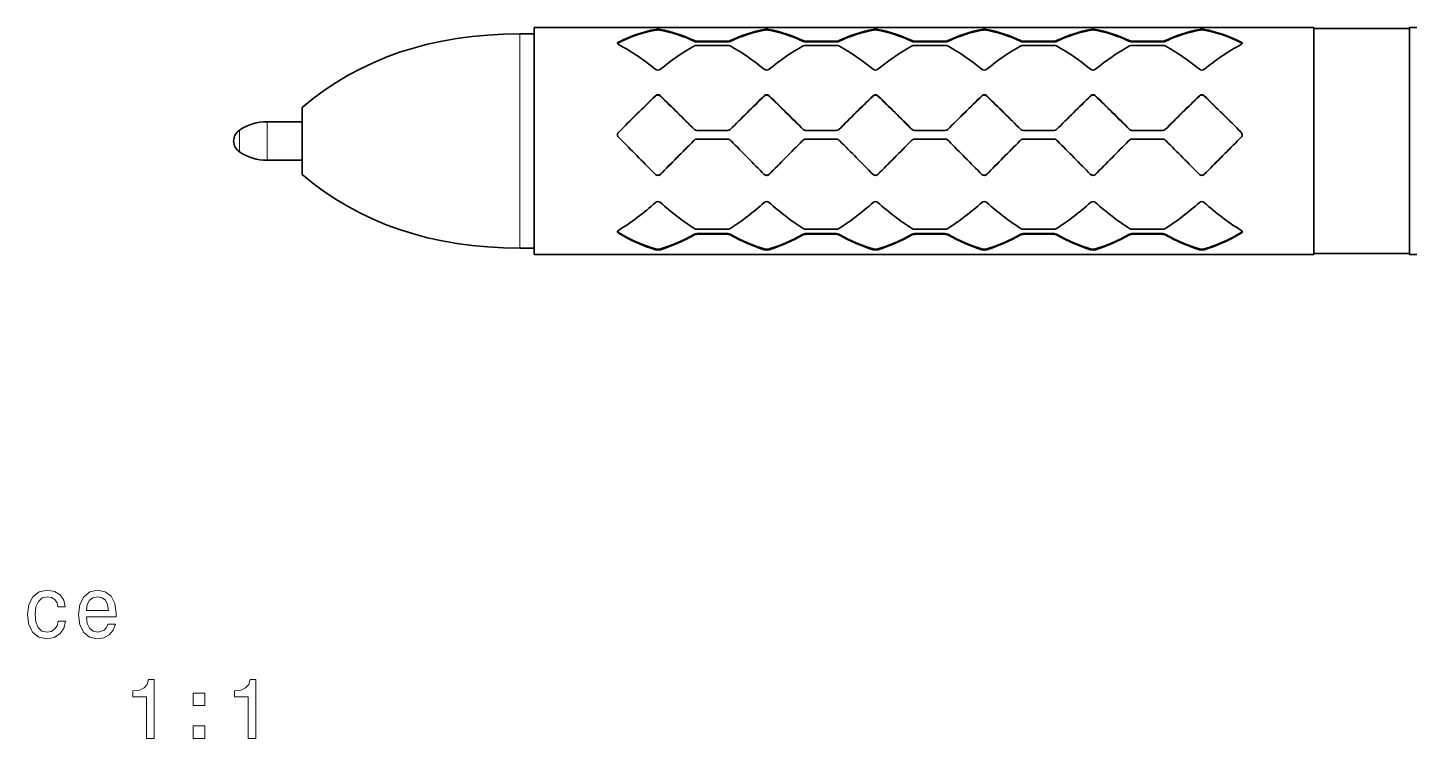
# Model space of a CAD drawing. Extents: x 370 to 946, y 143 to 764.
# Drawn here: x 622.2 to 704.8, y 384.2 to 426.7 of the extents above; entities that cross this region are included whole.
import ezdxf

# ---------------------------------------------------------------- set-up
doc = ezdxf.new("R2010")
doc.units = 0

msp = doc.modelspace()

# ---------------------------------------------------------------- linework, layer by layer
at = {"color": 7, "lineweight": 13, "ltscale": 0.160861}
msp.add_line((651.623, 419.897), (651.623, 426.332), dxfattribs=at)
at = {"color": 7, "lineweight": 35, "ltscale": 0.021251}
for p, q in [((652.473, 426.332), (651.623, 426.332)), ((652.473, 413.532), (651.623, 413.532))]:
    msp.add_line(p, q, dxfattribs=at)
at = {"color": 7, "lineweight": 35, "ltscale": 0.33875}
msp.add_line((652.473, 426.707), (652.473, 413.157), dxfattribs=at)
at = {"color": 7, "lineweight": 35}
for p, q in [((699.073, 426.707), (652.473, 426.707)), ((692.595, 413.157), (660.095, 413.157))]:
    msp.add_line(p, q, dxfattribs=at)
at = {"color": 7, "lineweight": 35, "ltscale": 0.000636292}
msp.add_line((652.473, 426.357), (652.473, 426.331), dxfattribs=at)
at = {"color": 7, "lineweight": 13, "ltscale": 0.001228}
for p, q in [((659.727, 426.554), (659.727, 426.603)), ((660.018, 426.554), (660.019, 426.603)), ((666.227, 426.554), (666.227, 426.603)), ((666.518, 426.554), (666.519, 426.603)), ((672.727, 426.554), (672.727, 426.603)), ((673.018, 426.554), (673.019, 426.603)), ((679.227, 426.554), (679.227, 426.603)), ((679.518, 426.554), (679.519, 426.603)), ((685.727, 426.554), (685.727, 426.603)), ((686.018, 426.554), (686.019, 426.603)), ((692.227, 426.554), (692.227, 426.603)), ((692.518, 426.554), (692.519, 426.603))]:
    msp.add_line(p, q, dxfattribs=at)
at = {"color": 7, "lineweight": 35, "ltscale": 0.201769}
msp.add_line((699.073, 426.707), (699.073, 418.636), dxfattribs=at)
at = {"color": 7, "lineweight": 35, "ltscale": 0.1425}
for p, q in [((699.073, 426.657), (704.773, 426.657)), ((699.073, 413.207), (704.773, 413.207))]:
    msp.add_line(p, q, dxfattribs=at)
at = {"color": 7, "lineweight": 35, "ltscale": 0.121687}
msp.add_line((704.773, 421.839), (704.773, 426.707), dxfattribs=at)
at = {"color": 7, "lineweight": 35, "ltscale": 0.0175}
for p, q in [((705.473, 426.707), (704.773, 426.707)), ((705.473, 413.157), (704.773, 413.157))]:
    msp.add_line(p, q, dxfattribs=at)
at = {"color": 7, "lineweight": 13, "ltscale": 0.001073}
for p, q in [((657.515, 425.802), (657.514, 425.845)), ((694.73, 425.802), (694.732, 425.845))]:
    msp.add_line(p, q, dxfattribs=at)
at = {"color": 7, "lineweight": 13, "ltscale": 0.001108}
for p, q in [((662.058, 425.928), (662.058, 425.884)), ((664.187, 425.928), (664.187, 425.884)), ((668.558, 425.928), (668.558, 425.884)), ((670.687, 425.928), (670.687, 425.884)), ((675.058, 425.928), (675.058, 425.884)), ((677.187, 425.928), (677.187, 425.884)), ((681.558, 425.928), (681.558, 425.884)), ((683.687, 425.928), (683.687, 425.884)), ((688.058, 425.928), (688.058, 425.884)), ((690.187, 425.928), (690.187, 425.884))]:
    msp.add_line(p, q, dxfattribs=at)
at = {"color": 7, "lineweight": 35, "ltscale": 0.046175}
for p, q in [((662.199, 425.9), (664.046, 425.9)), ((662.199, 425.856), (664.046, 425.856)), ((662.199, 425.641), (664.046, 425.641)), ((668.699, 425.9), (670.546, 425.9)), ((670.546, 425.856), (668.699, 425.856)), ((668.699, 425.641), (670.546, 425.641)), ((677.046, 425.9), (675.199, 425.9)), ((677.046, 425.856), (675.199, 425.856)), ((675.199, 425.641), (677.046, 425.641)), ((683.546, 425.9), (681.699, 425.9)), ((683.546, 425.856), (681.699, 425.856)), ((683.546, 425.641), (681.699, 425.641)), ((690.046, 425.9), (688.199, 425.9)), ((690.046, 425.856), (688.199, 425.856)), ((690.046, 425.641), (688.199, 425.641)), ((662.199, 420.562), (664.046, 420.562)), ((662.199, 420.557), (664.046, 420.557)), ((668.699, 420.562), (670.546, 420.562)), ((670.546, 420.557), (668.699, 420.557)), ((677.046, 420.562), (675.199, 420.562)), ((677.046, 420.557), (675.199, 420.557)), ((683.546, 420.562), (681.699, 420.562)), ((683.546, 420.557), (681.699, 420.557)), ((690.046, 420.562), (688.199, 420.562)), ((690.046, 420.557), (688.199, 420.557)), ((662.199, 420.049), (664.046, 420.049)), ((668.699, 420.049), (670.546, 420.049)), ((675.199, 420.049), (677.046, 420.049)), ((681.699, 420.049), (683.546, 420.049)), ((690.046, 420.049), (688.199, 420.049)), ((662.199, 414.66), (664.046, 414.66)), ((668.699, 414.66), (670.546, 414.66)), ((677.046, 414.66), (675.199, 414.66)), ((683.546, 414.66), (681.699, 414.66)), ((690.046, 414.66), (688.199, 414.66)), ((662.199, 414.394), (664.046, 414.394)), ((662.199, 414.353), (664.046, 414.353)), ((668.699, 414.394), (670.546, 414.394)), ((668.699, 414.353), (670.546, 414.353)), ((675.199, 414.394), (677.046, 414.394)), ((675.199, 414.353), (677.046, 414.353)), ((683.546, 414.394), (681.699, 414.394)), ((681.699, 414.353), (683.546, 414.353)), ((690.046, 414.394), (688.199, 414.394)), ((690.046, 414.353), (688.199, 414.353))]:
    msp.add_line(p, q, dxfattribs=at)
at = {"color": 7, "lineweight": 13, "ltscale": 0.001101}
for p, q in [((662.2, 425.9), (662.199, 425.856)), ((664.046, 425.9), (664.046, 425.856)), ((668.7, 425.9), (668.699, 425.856)), ((670.546, 425.9), (670.546, 425.856)), ((675.2, 425.9), (675.199, 425.856)), ((677.046, 425.9), (677.046, 425.856)), ((681.7, 425.9), (681.699, 425.856)), ((683.546, 425.9), (683.546, 425.856)), ((688.2, 425.9), (688.199, 425.856)), ((690.046, 425.9), (690.046, 425.856))]:
    msp.add_line(p, q, dxfattribs=at)
at = {"color": 7, "lineweight": 35, "ltscale": 0.099999}
msp.add_line((638.623, 421.932), (638.623, 417.932), dxfattribs=at)
at = {"color": 7, "lineweight": 13, "ltscale": 0.000486908}
for p, q in [((659.727, 422.618), (659.727, 422.638)), ((660.018, 422.618), (660.019, 422.638)), ((666.227, 422.618), (666.227, 422.638)), ((666.518, 422.618), (666.519, 422.638)), ((672.727, 422.618), (672.727, 422.638)), ((673.018, 422.618), (673.019, 422.638)), ((679.227, 422.618), (679.227, 422.638)), ((679.518, 422.618), (679.519, 422.638)), ((685.727, 422.618), (685.727, 422.638)), ((686.018, 422.618), (686.019, 422.638)), ((692.227, 422.618), (692.227, 422.638)), ((692.518, 422.618), (692.519, 422.638))]:
    msp.add_line(p, q, dxfattribs=at)
at = {"color": 7, "lineweight": 13, "ltscale": 0.003519}
msp.add_line((636.523, 420.941), (636.523, 421.082), dxfattribs=at)
at = {"color": 7, "lineweight": 35, "ltscale": 0.052499}
for p, q in [((636.523, 421.082), (638.623, 421.082)), ((636.523, 418.782), (638.623, 418.782))]:
    msp.add_line(p, q, dxfattribs=at)
at = {"color": 7, "lineweight": 35, "ltscale": 0.005}
msp.add_line((704.773, 421.639), (704.773, 421.839), dxfattribs=at)
at = {"color": 7, "lineweight": 35, "ltscale": 0.086977}
msp.add_line((704.773, 418.16), (704.773, 421.639), dxfattribs=at)
at = {"color": 7, "lineweight": 13, "ltscale": 0.001989}
msp.add_line((634.871, 420.502), (634.871, 420.582), dxfattribs=at)
at = {"color": 7, "lineweight": 13, "ltscale": 0.030511}
msp.add_line((634.871, 419.282), (634.871, 420.502), dxfattribs=at)
at = {"color": 7, "lineweight": 13, "ltscale": 0.05398}
msp.add_line((636.523, 418.782), (636.523, 420.941), dxfattribs=at)
at = {"color": 7, "lineweight": 13, "ltscale": 6.838e-05}
msp.add_line((657.515, 420.444), (657.514, 420.447), dxfattribs=at)
at = {"color": 7, "lineweight": 13, "ltscale": 0.000129709}
for p, q in [((662.058, 420.62), (662.058, 420.615)), ((668.558, 420.62), (668.558, 420.615)), ((675.058, 420.62), (675.058, 420.615)), ((681.558, 420.62), (681.558, 420.615)), ((688.058, 420.62), (688.058, 420.615))]:
    msp.add_line(p, q, dxfattribs=at)
at = {"color": 7, "lineweight": 13, "ltscale": 0.000116458}
for p, q in [((662.2, 420.562), (662.199, 420.557)), ((664.046, 420.562), (664.046, 420.557)), ((668.7, 420.562), (668.699, 420.557)), ((670.546, 420.562), (670.546, 420.557)), ((675.2, 420.562), (675.199, 420.557)), ((677.046, 420.562), (677.046, 420.557)), ((681.7, 420.562), (681.699, 420.557)), ((683.546, 420.562), (683.546, 420.557)), ((688.2, 420.562), (688.199, 420.557))]:
    msp.add_line(p, q, dxfattribs=at)
at = {"color": 7, "lineweight": 13, "ltscale": 0.000129736}
for p, q in [((664.187, 420.62), (664.187, 420.615)), ((670.687, 420.62), (670.687, 420.615)), ((677.187, 420.62), (677.187, 420.615)), ((683.687, 420.62), (683.687, 420.615)), ((690.187, 420.62), (690.187, 420.615))]:
    msp.add_line(p, q, dxfattribs=at)
at = {"color": 7, "lineweight": 13, "ltscale": 0.000117217}
msp.add_line((690.046, 420.562), (690.046, 420.557), dxfattribs=at)
at = {"color": 7, "lineweight": 13, "ltscale": 6.75061e-05}
msp.add_line((694.73, 420.444), (694.732, 420.447), dxfattribs=at)
at = {"color": 7, "lineweight": 13, "ltscale": 0.159136}
msp.add_line((651.623, 413.532), (651.623, 419.897), dxfattribs=at)
at = {"color": 7, "lineweight": 35, "ltscale": 0.008227}
for p, q in [((657.514, 420.165), (657.746, 419.932)), ((694.499, 419.932), (694.732, 420.165))]:
    msp.add_line(p, q, dxfattribs=at)
at = {"color": 7, "lineweight": 35, "ltscale": 0.002075}
for p, q in [((661.999, 419.932), (662.058, 419.99)), ((664.187, 419.99), (664.246, 419.932)), ((668.499, 419.932), (668.558, 419.99)), ((674.999, 419.932), (675.058, 419.99)), ((681.499, 419.932), (681.558, 419.99)), ((687.999, 419.932), (688.058, 419.99))]:
    msp.add_line(p, q, dxfattribs=at)
at = {"color": 7, "lineweight": 35, "ltscale": 0.002074}
for p, q in [((670.687, 419.99), (670.746, 419.932)), ((677.187, 419.99), (677.246, 419.932)), ((683.687, 419.99), (683.746, 419.932)), ((690.187, 419.99), (690.246, 419.932))]:
    msp.add_line(p, q, dxfattribs=at)
at = {"color": 7, "lineweight": 35, "ltscale": 0.13698}
msp.add_line((699.073, 418.636), (699.073, 413.157), dxfattribs=at)
at = {"color": 7, "lineweight": 13, "ltscale": 0.000357264}
for p, q in [((659.727, 417.941), (659.727, 417.927)), ((660.018, 417.941), (660.019, 417.927)), ((666.227, 417.941), (666.227, 417.927)), ((666.518, 417.941), (666.519, 417.927)), ((672.727, 417.941), (672.727, 417.927)), ((673.018, 417.941), (673.019, 417.927)), ((679.227, 417.941), (679.227, 417.927)), ((679.518, 417.941), (679.519, 417.927)), ((685.727, 417.941), (685.727, 417.927)), ((686.018, 417.941), (686.019, 417.927)), ((692.227, 417.941), (692.227, 417.927)), ((692.518, 417.941), (692.519, 417.927))]:
    msp.add_line(p, q, dxfattribs=at)
at = {"color": 7, "lineweight": 35, "ltscale": 0.005016}
msp.add_line((704.773, 418.16), (704.773, 417.959), dxfattribs=at)
at = {"color": 7, "lineweight": 35, "ltscale": 0.120071}
msp.add_line((704.773, 413.157), (704.773, 417.959), dxfattribs=at)
at = {"color": 7, "lineweight": 13, "ltscale": 0.000995664}
msp.add_line((657.515, 414.459), (657.514, 414.419), dxfattribs=at)
at = {"color": 7, "lineweight": 13, "ltscale": 0.000995604}
msp.add_line((694.73, 414.459), (694.732, 414.419), dxfattribs=at)
at = {"color": 7, "lineweight": 13, "ltscale": 0.001037}
for p, q in [((662.058, 414.319), (662.058, 414.361)), ((664.187, 414.319), (664.187, 414.361)), ((668.558, 414.319), (668.558, 414.361)), ((670.687, 414.319), (670.687, 414.361)), ((675.058, 414.319), (675.058, 414.361)), ((677.187, 414.319), (677.187, 414.361)), ((681.558, 414.319), (681.558, 414.361)), ((683.687, 414.319), (683.687, 414.361)), ((688.058, 414.319), (688.058, 414.361)), ((690.187, 414.319), (690.187, 414.361))]:
    msp.add_line(p, q, dxfattribs=at)
at = {"color": 7, "lineweight": 13, "ltscale": 0.00103}
for p, q in [((662.2, 414.353), (662.199, 414.394)), ((664.046, 414.353), (664.046, 414.394)), ((668.7, 414.353), (668.699, 414.394)), ((670.546, 414.353), (670.546, 414.394)), ((675.2, 414.353), (675.199, 414.394)), ((677.046, 414.353), (677.046, 414.394)), ((681.7, 414.353), (681.699, 414.394)), ((683.546, 414.353), (683.546, 414.394)), ((688.2, 414.353), (688.199, 414.394)), ((690.046, 414.353), (690.046, 414.394))]:
    msp.add_line(p, q, dxfattribs=at)
at = {"color": 7, "lineweight": 35, "ltscale": 0.190552}
msp.add_line((660.095, 413.157), (652.473, 413.157), dxfattribs=at)
at = {"color": 7, "lineweight": 13, "ltscale": 0.001195}
for p, q in [((659.727, 413.479), (659.727, 413.431)), ((666.227, 413.479), (666.227, 413.431)), ((672.727, 413.479), (672.727, 413.431)), ((679.227, 413.479), (679.227, 413.431)), ((685.727, 413.479), (685.727, 413.431))]:
    msp.add_line(p, q, dxfattribs=at)
at = {"color": 7, "lineweight": 13, "ltscale": 0.001196}
for p, q in [((660.018, 413.479), (660.019, 413.431)), ((666.518, 413.479), (666.519, 413.431)), ((673.018, 413.479), (673.019, 413.431)), ((679.518, 413.479), (679.519, 413.431)), ((686.018, 413.479), (686.019, 413.431)), ((692.227, 413.479), (692.227, 413.431)), ((692.518, 413.479), (692.519, 413.431))]:
    msp.add_line(p, q, dxfattribs=at)
at = {"color": 7, "lineweight": 35, "ltscale": 0.161948}
msp.add_line((699.073, 413.157), (692.595, 413.157), dxfattribs=at)
at = {"color": 7, "lineweight": 13}
msp.add_lwpolyline([(651.623, 426.332), (650.313, 426.3), (649.024, 426.204), (647.758, 426.04), (646.518, 425.807), (645.309, 425.502), (644.716, 425.322), (644.132, 425.124), (643.368, 424.831), (642.62, 424.505), (641.891, 424.145), (641.029, 423.663), (640.196, 423.133), (639.393, 422.555), (638.623, 421.932)], dxfattribs=at)
at = {"color": 7, "lineweight": 35}
for points in [[(651.623, 426.332), (650.65, 426.314), (649.699, 426.263), (648.769, 426.177), (647.86, 426.056), (646.973, 425.902), (646.107, 425.712), (645.263, 425.489), (644.44, 425.231), (643.638, 424.939), (642.857, 424.612), (642.098, 424.252), (641.36, 423.856), (640.644, 423.427), (639.949, 422.963), (639.275, 422.464), (638.623, 421.932)], [(657.455, 425.774), (657.457, 425.79), (657.476, 425.82), (657.514, 425.845)], [(657.514, 425.702), (657.473, 425.732), (657.461, 425.751), (657.455, 425.774)], [(694.79, 425.774), (694.788, 425.79), (694.769, 425.82), (694.732, 425.845)], [(694.732, 425.702), (694.772, 425.732), (694.784, 425.751), (694.79, 425.774)], [(651.623, 413.532), (650.65, 413.549), (649.699, 413.601), (648.769, 413.687), (647.86, 413.807), (646.973, 413.962), (646.107, 414.151), (645.263, 414.374), (644.44, 414.632), (643.638, 414.924), (642.857, 415.251), (642.098, 415.612), (641.36, 416.007), (640.644, 416.437), (639.949, 416.901), (639.275, 417.399), (638.623, 417.932)]]:
    msp.add_lwpolyline(points, dxfattribs=at)
at = {"color": 7, "lineweight": 13}
for points in [[(624.024, 392.086), (624.463, 392.086), (624.372, 392.489), (624.155, 392.807), (623.818, 393.003), (623.379, 393.079), (622.895, 392.978), (622.526, 392.696), (622.294, 392.237), (622.214, 391.622), (622.289, 391.011), (622.516, 390.557), (622.874, 390.275), (623.364, 390.179), (623.797, 390.255), (624.135, 390.467), (624.367, 390.8), (624.468, 391.243), (624.044, 391.243), (623.969, 390.961), (623.828, 390.749), (623.626, 390.618), (623.379, 390.578), (623.071, 390.643), (622.849, 390.845), (622.713, 391.173), (622.668, 391.637), (622.713, 392.091), (622.854, 392.418), (623.081, 392.62), (623.379, 392.691), (623.641, 392.645), (623.838, 392.529), (623.969, 392.338)], [(625.724, 391.501), (627.499, 391.501), (627.504, 391.707), (627.423, 392.287), (627.202, 392.721), (626.849, 392.983), (626.379, 393.079), (625.921, 392.978), (625.568, 392.696), (625.341, 392.237), (625.26, 391.632), (625.336, 391.011), (625.562, 390.557), (625.91, 390.275), (626.364, 390.179), (626.758, 390.245), (627.08, 390.416), (627.318, 390.689), (627.454, 391.052), (627.015, 391.052), (626.924, 390.85), (626.793, 390.699), (626.42, 390.578), (626.132, 390.633), (625.915, 390.81), (625.774, 391.097), (625.724, 391.485)], [(625.724, 391.874), (625.779, 392.222), (625.915, 392.479), (626.122, 392.635), (626.395, 392.691), (626.662, 392.635), (626.869, 392.479), (626.995, 392.222), (627.04, 391.874)], [(629.325, 384.228), (629.784, 384.228), (629.784, 387.753), (629.441, 387.753), (629.35, 387.446), (629.168, 387.239), (628.891, 387.118), (628.508, 387.078), (628.508, 386.72), (629.325, 386.72)], [(635.397, 384.228), (635.856, 384.228), (635.856, 387.753), (635.513, 387.753), (635.422, 387.446), (635.24, 387.239), (634.963, 387.118), (634.58, 387.078), (634.58, 386.72), (635.397, 386.72)], [(632.104, 386.185), (632.799, 386.185), (632.799, 386.936), (632.104, 386.936)], [(632.104, 384.228), (632.799, 384.228), (632.799, 384.98), (632.104, 384.98)]]:
    msp.add_lwpolyline(points, close=True, dxfattribs=at)
at = {"color": 7, "lineweight": 35}
for centre, radius, start, end in [((659.873, 425.597), 1.017, 81.74064, 98.25933), ((659.873, 425.546), 1.019, 81.78365, 98.21631), ((666.373, 425.597), 1.017, 81.74064, 98.25933), ((666.373, 425.546), 1.019, 81.78365, 98.21631), ((672.873, 425.597), 1.017, 81.74064, 98.25933), ((672.873, 425.546), 1.019, 81.78365, 98.21631), ((679.373, 425.597), 1.017, 81.74064, 98.25933), ((679.373, 425.546), 1.019, 81.78365, 98.21631), ((685.873, 425.597), 1.017, 81.74064, 98.25933), ((685.873, 425.546), 1.019, 81.78365, 98.21631), ((692.373, 425.597), 1.017, 81.74064, 98.25933), ((692.373, 425.546), 1.019, 81.78365, 98.21631), ((657.554, 425.702), 0.107, 111.45263, 152.22273), ((651.462, 414.314), 12.896, 50.14393, 62.01297), ((668.352, 414.219), 13.013, 118.92352, 129.8175), ((662.192, 426.248), 0.347, 247.21983, 271.19827), ((662.192, 426.205), 0.348, 247.34281, 271.18006), ((662.192, 425.336), 0.304, 88.61367, 116.22458), ((664.053, 426.248), 0.347, 268.80173, 292.78017), ((664.053, 426.205), 0.348, 268.81994, 292.65719), ((664.053, 425.336), 0.304, 63.77542, 91.38633), ((657.894, 414.219), 13.013, 50.18251, 61.07647), ((674.852, 414.219), 13.013, 118.92352, 129.8175), ((668.692, 426.248), 0.347, 247.21983, 271.19827), ((668.692, 426.205), 0.348, 247.34281, 271.18006), ((668.692, 425.336), 0.304, 88.61367, 116.22459), ((670.553, 426.248), 0.347, 268.80173, 292.78017), ((670.553, 426.205), 0.348, 268.81995, 292.65719), ((670.553, 425.336), 0.304, 63.77542, 91.38633), ((664.394, 414.219), 13.013, 50.18251, 61.07647), ((681.352, 414.219), 13.013, 118.92352, 129.8175), ((675.192, 426.248), 0.347, 247.21983, 271.19827), ((675.192, 426.205), 0.348, 247.34281, 271.18006), ((675.192, 425.336), 0.304, 88.61369, 116.22458), ((677.053, 426.248), 0.347, 268.80174, 292.78017), ((677.053, 426.205), 0.348, 268.81995, 292.65719), ((677.053, 425.336), 0.304, 63.77542, 91.38633), ((670.894, 414.219), 13.013, 50.18251, 61.07647), ((687.852, 414.219), 13.013, 118.92352, 129.8175), ((681.692, 426.248), 0.347, 247.21983, 271.19827), ((681.692, 426.205), 0.348, 247.34281, 271.18006), ((681.692, 425.336), 0.304, 88.61369, 116.22459), ((683.553, 426.248), 0.347, 268.80173, 292.78017), ((683.553, 426.205), 0.348, 268.81994, 292.6572), ((683.553, 425.336), 0.304, 63.77541, 91.38633), ((677.394, 414.219), 13.013, 50.18251, 61.07647), ((694.352, 414.219), 13.013, 118.92352, 129.8175), ((688.192, 426.248), 0.347, 247.21983, 271.19827), ((688.192, 426.205), 0.348, 247.34281, 271.18006), ((688.192, 425.336), 0.304, 88.61367, 116.22459), ((690.053, 426.248), 0.347, 268.80173, 292.78017), ((690.053, 426.205), 0.348, 268.81994, 292.6572), ((690.053, 425.336), 0.304, 63.77541, 91.38633), ((683.894, 414.219), 13.013, 50.18251, 61.07647), ((700.783, 414.314), 12.896, 117.98702, 129.85608), ((694.691, 425.702), 0.107, 27.77713, 68.54739), ((659.873, 424.408), 0.243, 232.91049, 307.08942), ((666.373, 424.408), 0.243, 232.91049, 307.08942), ((672.873, 424.408), 0.243, 232.91049, 307.08942), ((679.373, 424.408), 0.243, 232.91049, 307.08942), ((685.873, 424.408), 0.243, 232.91049, 307.08942), ((692.373, 424.408), 0.243, 232.91049, 307.08942), ((886.881, 190.998), 324.432, 134.43982, 134.98992), ((885.211, 190.971), 323.27, 134.22766, 134.77732), ((659.873, 422.482), 0.214, 46.79664, 133.20328), ((659.873, 422.462), 0.214, 46.9945, 133.00541), ((433.961, 192.11), 322.87, 45.05193, 45.56111), ((435.612, 192.071), 321.73, 45.26413, 45.77327), ((892.286, 192.108), 322.872, 134.4389, 134.94806), ((890.635, 192.07), 321.732, 134.22674, 134.73588), ((666.373, 422.482), 0.214, 46.79664, 133.20328), ((666.373, 422.462), 0.214, 46.9945, 133.00541), ((440.461, 192.11), 322.87, 45.05193, 45.56111), ((442.112, 192.071), 321.73, 45.26413, 45.77327), ((898.786, 192.108), 322.872, 134.4389, 134.94806), ((897.135, 192.07), 321.732, 134.22674, 134.73588), ((672.873, 422.482), 0.214, 46.79664, 133.20328), ((672.873, 422.462), 0.214, 46.9945, 133.00541), ((446.961, 192.11), 322.87, 45.05193, 45.56111), ((448.612, 192.071), 321.73, 45.26413, 45.77327), ((905.286, 192.108), 322.872, 134.4389, 134.94806), ((903.635, 192.07), 321.732, 134.22674, 134.73588), ((679.373, 422.482), 0.214, 46.79664, 133.20328), ((679.373, 422.462), 0.214, 46.9945, 133.00541), ((453.461, 192.11), 322.87, 45.05193, 45.56111), ((455.112, 192.071), 321.73, 45.26412, 45.77327), ((911.786, 192.108), 322.872, 134.4389, 134.94806), ((910.135, 192.07), 321.732, 134.22674, 134.73588), ((685.873, 422.482), 0.214, 46.79664, 133.20328), ((685.873, 422.462), 0.214, 46.9945, 133.00541), ((459.961, 192.11), 322.87, 45.05193, 45.56111), ((461.612, 192.071), 321.73, 45.26412, 45.77327), ((918.286, 192.108), 322.872, 134.4389, 134.94806), ((916.635, 192.07), 321.732, 134.22674, 134.73588), ((692.373, 422.482), 0.214, 46.79664, 133.20328), ((692.373, 422.462), 0.214, 46.9945, 133.00541), ((465.366, 191), 324.429, 45.01008, 45.56018), ((467.036, 190.973), 323.267, 45.22267, 45.77235), ((636.523, 418.102), 2.979, 90, 123.67754), ((635.304, 419.932), 0.781, 123.67754, 180.00001), ((657.654, 420.306), 0.199, 134.96724, 200.63857), ((657.655, 420.303), 0.199, 134.75372, 200.10933), ((657.655, 420.306), 0.2, 200.62702, 224.95041), ((662.2, 420.762), 0.201, 225.09202, 270.01569), ((662.199, 420.758), 0.201, 225.30381, 270.01533), ((664.046, 420.762), 0.201, 269.9843, 314.90798), ((664.046, 420.758), 0.201, 269.98466, 314.6962), ((668.7, 420.762), 0.201, 225.09202, 270.01569), ((668.699, 420.758), 0.201, 225.30381, 270.01533), ((670.546, 420.762), 0.201, 269.9843, 314.90798), ((670.546, 420.758), 0.201, 269.98467, 314.6962), ((675.2, 420.762), 0.201, 225.09202, 270.01569), ((675.199, 420.758), 0.201, 225.30381, 270.01533), ((677.046, 420.762), 0.201, 269.98431, 314.90799), ((677.046, 420.758), 0.201, 269.98467, 314.6962), ((681.7, 420.762), 0.201, 225.09202, 270.01569), ((681.699, 420.758), 0.201, 225.30381, 270.01533), ((683.546, 420.762), 0.201, 269.9843, 314.90798), ((683.546, 420.758), 0.201, 269.98466, 314.6962), ((688.2, 420.762), 0.201, 225.09202, 270.01569), ((688.199, 420.758), 0.201, 225.30381, 270.01533), ((690.046, 420.762), 0.201, 269.9843, 314.90798), ((690.046, 420.758), 0.201, 269.98466, 314.6962), ((694.59, 420.303), 0.199, 339.88995, 45.24627), ((694.591, 420.306), 0.199, 339.36144, 45.03275), ((694.59, 420.306), 0.2, 315.04958, 339.37299), ((635.304, 419.932), 0.781, 179.99999, 236.32246), ((429.222, 192.161), 322.649, 44.4048, 44.90536), ((890.55, 192.135), 322.687, 135.09467, 135.59517), ((888.841, 192.157), 321.463, 134.88244, 135.38298), ((662.2, 419.849), 0.2, 90.00224, 135.08599), ((664.046, 419.849), 0.2, 44.914, 89.99776), ((435.694, 192.133), 322.689, 44.40483, 44.90534), ((897.05, 192.135), 322.687, 135.09467, 135.59517), ((895.341, 192.157), 321.463, 134.88244, 135.38298), ((668.7, 419.849), 0.2, 90.00224, 135.08599), ((670.546, 419.849), 0.2, 44.914, 89.99776), ((442.194, 192.133), 322.689, 44.40483, 44.90534), ((903.55, 192.135), 322.687, 135.09467, 135.59517), ((901.841, 192.157), 321.463, 134.88244, 135.38298), ((675.2, 419.849), 0.2, 90.00224, 135.08601), ((677.046, 419.849), 0.2, 44.914, 89.99776), ((448.694, 192.133), 322.689, 44.40483, 44.90534), ((910.05, 192.135), 322.687, 135.09467, 135.59517), ((908.341, 192.157), 321.463, 134.88244, 135.38298), ((681.7, 419.849), 0.2, 90.00224, 135.08599), ((683.546, 419.849), 0.2, 44.914, 89.99776), ((455.194, 192.133), 322.689, 44.40483, 44.90534), ((916.55, 192.135), 322.687, 135.09467, 135.59517), ((914.841, 192.157), 321.463, 134.88244, 135.38298), ((688.2, 419.849), 0.2, 90.00224, 135.08599), ((690.046, 419.849), 0.2, 44.914, 89.99776), ((461.694, 192.133), 322.689, 44.40483, 44.90534), ((923.022, 192.162), 322.648, 135.09464, 135.59521), ((921.313, 192.185), 321.423, 134.88243, 135.38302), ((636.523, 421.761), 2.979, 236.32246, 270), ((659.873, 418.073), 0.207, 225.09053, 314.9094), ((659.873, 418.088), 0.207, 225.29478, 314.70513), ((666.373, 418.073), 0.207, 225.09053, 314.9094), ((666.373, 418.088), 0.207, 225.29478, 314.70513), ((672.873, 418.073), 0.207, 225.09053, 314.9094), ((672.873, 418.088), 0.207, 225.29478, 314.70513), ((679.373, 418.073), 0.207, 225.09053, 314.9094), ((679.373, 418.088), 0.207, 225.29478, 314.70513), ((685.873, 418.073), 0.207, 225.09053, 314.9094), ((685.873, 418.088), 0.207, 225.29478, 314.70513), ((692.373, 418.073), 0.207, 225.09053, 314.9094), ((692.373, 418.088), 0.207, 225.29478, 314.70513), ((649.307, 427.789), 15.544, 301.86693, 312.09142), ((659.873, 416.079), 0.228, 50.00518, 129.99473), ((670.521, 427.893), 15.677, 227.93997, 237.32803), ((655.725, 427.893), 15.677, 302.67197, 312.06003), ((666.373, 416.079), 0.228, 50.00518, 129.99473), ((677.021, 427.893), 15.677, 227.93997, 237.32803), ((662.225, 427.893), 15.677, 302.67197, 312.06003), ((672.873, 416.079), 0.228, 50.00518, 129.99473), ((683.521, 427.893), 15.677, 227.93997, 237.32803), ((668.725, 427.893), 15.677, 302.67197, 312.06003), ((679.373, 416.079), 0.228, 50.00518, 129.99473), ((690.021, 427.893), 15.677, 227.93997, 237.32803), ((675.225, 427.893), 15.677, 302.67197, 312.06003), ((685.873, 416.079), 0.228, 50.00518, 129.99473), ((696.521, 427.893), 15.677, 227.93997, 237.32803), ((681.725, 427.893), 15.677, 302.67196, 312.06003), ((692.373, 416.079), 0.228, 50.00518, 129.99473), ((702.938, 427.789), 15.544, 227.90858, 238.13306), ((657.561, 414.491), 0.108, 116.0118, 172.68095), ((657.554, 414.512), 0.1, 184.37457, 246.21817), ((657.565, 414.56), 0.113, 198.80228, 243.98304), ((662.193, 414.929), 0.269, 239.78998, 271.32867), ((664.052, 414.929), 0.269, 268.67133, 300.21002), ((668.693, 414.929), 0.269, 239.78998, 271.32867), ((670.552, 414.929), 0.269, 268.67133, 300.21001), ((675.193, 414.929), 0.269, 239.78998, 271.32867), ((677.052, 414.929), 0.269, 268.67133, 300.21001), ((681.693, 414.929), 0.269, 239.78998, 271.32867), ((683.552, 414.929), 0.269, 268.67133, 300.21001), ((688.193, 414.929), 0.269, 239.78998, 271.32867), ((690.052, 414.929), 0.269, 268.67133, 300.21001), ((694.68, 414.56), 0.113, 296.01694, 341.19787), ((694.684, 414.491), 0.108, 7.31905, 63.98819), ((694.691, 414.512), 0.1, 293.78182, 355.62543), ((662.193, 414.096), 0.298, 88.78591, 116.96299), ((662.193, 414.055), 0.297, 88.7676, 117.10674), ((664.052, 414.096), 0.298, 63.03701, 91.21409), ((664.052, 414.055), 0.297, 62.89326, 91.2324), ((668.693, 414.096), 0.298, 88.78591, 116.96299), ((668.693, 414.055), 0.297, 88.7676, 117.10674), ((670.552, 414.096), 0.298, 63.03701, 91.21409), ((670.552, 414.055), 0.297, 62.89326, 91.2324), ((675.193, 414.096), 0.298, 88.78592, 116.96299), ((675.193, 414.055), 0.297, 88.7676, 117.10674), ((677.052, 414.096), 0.298, 63.03702, 91.21409), ((677.052, 414.055), 0.297, 62.89326, 91.2324), ((681.693, 414.096), 0.298, 88.78592, 116.96299), ((681.693, 414.055), 0.297, 88.7676, 117.10674), ((683.552, 414.096), 0.298, 63.03702, 91.21409), ((683.552, 414.055), 0.297, 62.89326, 91.2324), ((688.193, 414.096), 0.298, 88.78591, 116.96299), ((688.193, 414.055), 0.297, 88.7676, 117.10674), ((690.052, 414.096), 0.298, 63.03702, 91.21409), ((690.052, 414.055), 0.297, 62.89326, 91.2324), ((659.873, 414.04), 0.627, 256.51233, 283.48761), ((659.873, 414.089), 0.628, 256.5801, 283.41984), ((666.373, 414.04), 0.627, 256.51233, 283.48761), ((666.373, 414.089), 0.628, 256.5801, 283.41984), ((672.873, 414.04), 0.627, 256.51233, 283.48761), ((672.873, 414.089), 0.628, 256.5801, 283.41984), ((679.373, 414.04), 0.627, 256.51233, 283.48761), ((679.373, 414.089), 0.628, 256.5801, 283.41984), ((685.873, 414.04), 0.627, 256.51233, 283.48761), ((685.873, 414.089), 0.628, 256.5801, 283.41984), ((692.373, 414.04), 0.627, 256.51233, 283.48761), ((692.373, 414.089), 0.628, 256.5801, 283.41984)]:
    msp.add_arc(centre, radius, start, end, dxfattribs=at)
for centre, major_axis, ratio, start_param, end_param in [((657.425, 420.178), (5.795, 5.628), 0.571068, 0.709632, 1.051081), ((657.425, 420.177), (5.815, 5.565), 0.570909, 0.715938, 1.057164), ((662.311, 420.215), (5.784, -5.589), 0.570855, 2.113299, 2.429451), ((662.311, 420.213), (5.804, -5.527), 0.570679, 2.107014, 2.423181), ((663.934, 420.215), (5.784, 5.589), 0.570855, 0.712136, 1.028287), ((663.934, 420.212), (5.804, 5.527), 0.570679, 0.718406, 1.034572), ((668.811, 420.215), (5.784, -5.589), 0.570855, 2.113299, 2.429451), ((668.811, 420.213), (5.804, -5.527), 0.570679, 2.107014, 2.423181), ((670.434, 420.215), (5.784, 5.589), 0.570855, 0.712136, 1.028287), ((670.434, 420.212), (5.804, 5.527), 0.570679, 0.718406, 1.034572), ((675.311, 420.215), (5.784, -5.589), 0.570855, 2.113299, 2.429451), ((675.311, 420.213), (5.804, -5.527), 0.570679, 2.107014, 2.423181), ((676.934, 420.215), (5.784, 5.589), 0.570855, 0.712136, 1.028287), ((676.934, 420.212), (5.804, 5.527), 0.570679, 0.718406, 1.034572), ((681.811, 420.215), (5.784, -5.589), 0.570855, 2.113299, 2.429451), ((681.811, 420.213), (5.804, -5.527), 0.570679, 2.107014, 2.423181), ((683.434, 420.215), (5.784, 5.589), 0.570855, 0.712136, 1.028287), ((683.434, 420.212), (5.804, 5.527), 0.570679, 0.718406, 1.034572), ((688.311, 420.215), (5.784, -5.589), 0.570855, 2.113299, 2.429451), ((688.311, 420.213), (5.804, -5.527), 0.570679, 2.107014, 2.423181), ((689.934, 420.215), (5.784, 5.589), 0.570855, 0.712136, 1.028287), ((689.934, 420.212), (5.804, 5.527), 0.570679, 0.718406, 1.034572), ((694.82, 420.178), (5.795, -5.628), 0.571068, 2.090504, 2.431955), ((694.82, 420.177), (5.815, -5.565), 0.57091, 2.084422, 2.42565), ((657.442, 419.634), (5.945, -5.702), 0.49833, 5.169446, 5.512498), ((694.804, 419.634), (5.945, 5.703), 0.49833, 3.912275, 4.255325), ((657.441, 419.632), (5.931, -5.76), 0.498469, 5.174177, 5.517446), ((662.291, 419.58), (5.924, 5.649), 0.497754, 3.915364, 4.233755), ((662.291, 419.578), (5.91, 5.705), 0.497908, 3.910461, 4.228835), ((663.955, 419.58), (5.924, -5.649), 0.497754, 5.191017, 5.509409), ((663.955, 419.578), (5.91, -5.705), 0.497908, 5.195936, 5.514312), ((668.791, 419.58), (5.924, 5.649), 0.497754, 3.915364, 4.233755), ((668.791, 419.578), (5.91, 5.705), 0.497908, 3.910461, 4.228835), ((670.455, 419.58), (5.924, -5.649), 0.497754, 5.191017, 5.509409), ((670.455, 419.578), (5.91, -5.705), 0.497908, 5.195936, 5.514312), ((675.291, 419.58), (5.924, 5.649), 0.497754, 3.915364, 4.233755), ((675.291, 419.578), (5.91, 5.705), 0.497908, 3.910461, 4.228835), ((676.955, 419.58), (5.924, -5.649), 0.497754, 5.191017, 5.509409), ((676.955, 419.578), (5.91, -5.705), 0.497908, 5.195936, 5.514312), ((681.791, 419.58), (5.924, 5.649), 0.497754, 3.915364, 4.233754), ((681.791, 419.578), (5.91, 5.705), 0.497908, 3.910461, 4.228835), ((683.455, 419.58), (5.924, -5.649), 0.497754, 5.191017, 5.509409), ((683.455, 419.578), (5.91, -5.705), 0.497908, 5.195936, 5.514312), ((688.291, 419.58), (5.924, 5.649), 0.497754, 3.915364, 4.233754), ((688.291, 419.578), (5.91, 5.705), 0.497908, 3.910461, 4.228835), ((689.955, 419.58), (5.924, -5.649), 0.497754, 5.191017, 5.509409), ((689.955, 419.578), (5.91, -5.705), 0.497908, 5.195936, 5.514312), ((694.804, 419.632), (5.931, 5.76), 0.498469, 3.907327, 4.250594)]:
    msp.add_ellipse(centre, major_axis=major_axis, ratio=ratio, start_param=start_param, end_param=end_param, dxfattribs=at)

doc.saveas('drawing.dxf')
